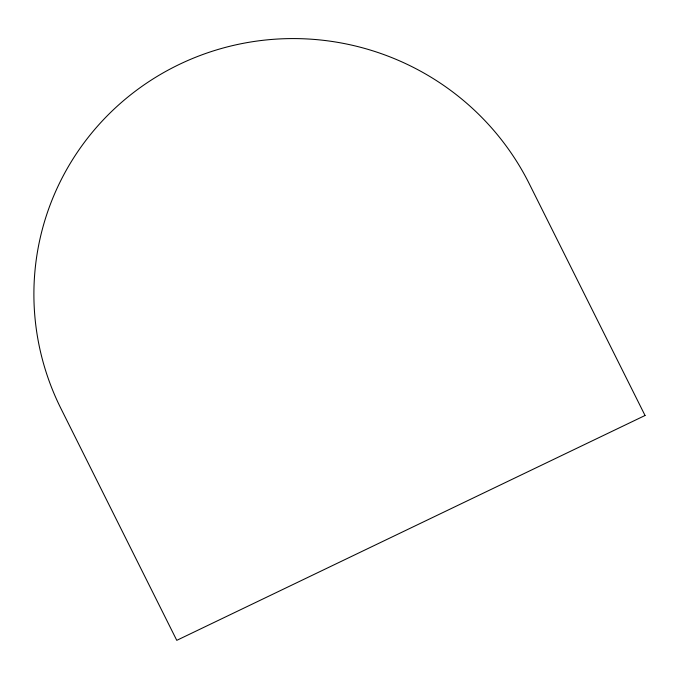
<?xml version="1.0" encoding="UTF-8"?>
<svg xmlns="http://www.w3.org/2000/svg" width="679" height="679" viewBox="0 0 679 679"><rect width="100%" height="100%" fill="white"/><g stroke="black" fill="none" stroke-linecap="round" stroke-linejoin="round"><path stroke-width="1.02" d="M645.05 415.489L176.769 640.348L60.966 408.597A261.466 257.333 14.3 0 1 179.298 64.412A261.466 257.333 14.3 0 1 529.247 183.729L645.05 415.489"/></g></svg>
